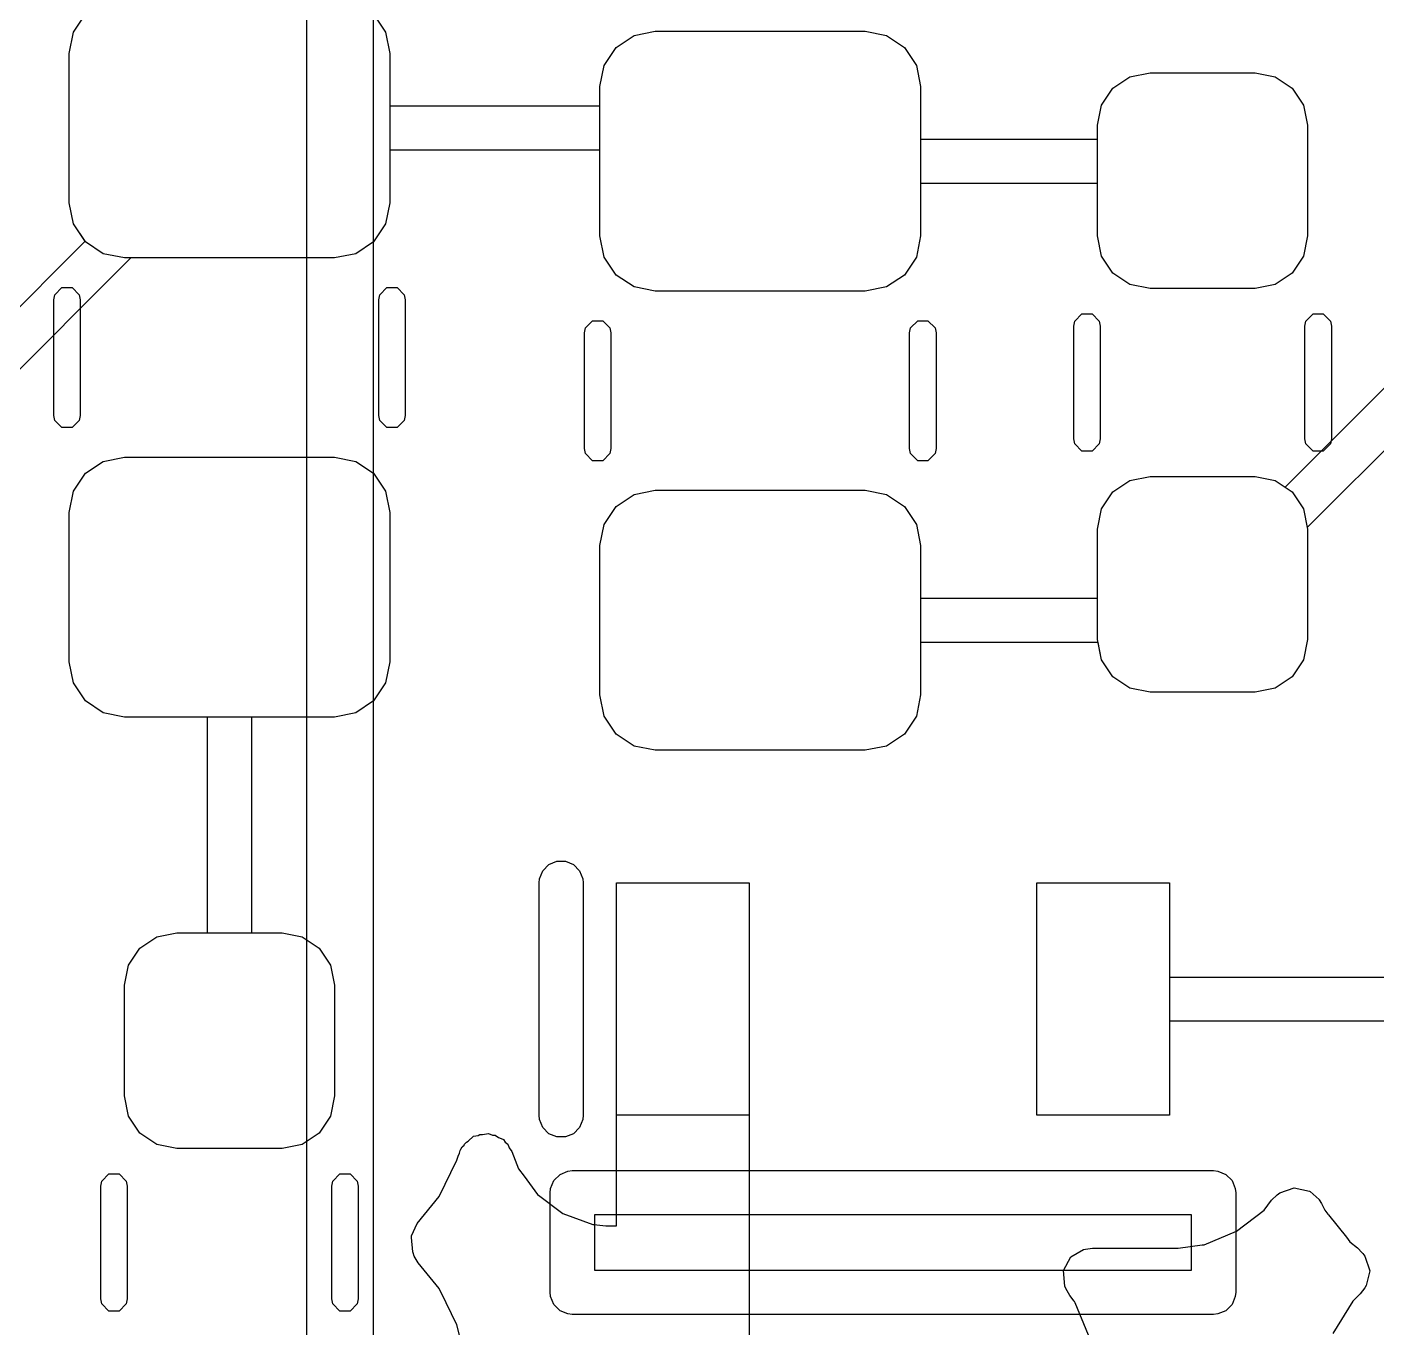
# Model space of a CAD drawing. Header units: inches. Extents: x 1.3 to 5.24, y -7.03 to -1.12.
# Drawn here: x 2.5427 to 2.783, y -5.3302 to -5.0987 of the extents above; entities that cross this region are included whole.
import ezdxf

# ---------------------------------------------------------------- set-up
doc = ezdxf.new("R2010")
doc.units = ezdxf.units.IN
doc.header["$MEASUREMENT"] = 0
for name, color, linetype, true_color in [('B.Cu', 153, 'CONTINUOUS', 0x4d7fc4), ('B.Mask', 4, 'CONTINUOUS', 0x02ffee), ('B.Paste', 132, 'CONTINUOUS', 0x00c2c2), ('B.Silkscreen', 31, 'CONTINUOUS', 0xe8b2a7), ('In1.Cu', 91, 'CONTINUOUS', 0x7fc87f)]:
    doc.layers.add(name, color=color, linetype=linetype, true_color=true_color)

msp = doc.modelspace()

# ---------------------------------------------------------------- linework, layer by layer
at = {"layer": 'B.Cu', "linetype": 'CONTINUOUS'}
for p, q in [((2.55095, -5.09958), (2.55308, -5.09639)), ((2.6044, -5.09639), (2.60653, -5.09958)), ((2.5502, -5.10335), (2.55095, -5.09958)), ((2.60653, -5.09958), (2.60728, -5.10335)), ((2.65076, -5.10016), (2.65453, -5.09941)), ((2.65453, -5.09941), (2.69193, -5.09941)), ((2.69193, -5.09941), (2.6957, -5.10016)), ((2.64757, -5.10229), (2.65076, -5.10016)), ((2.6957, -5.10016), (2.69889, -5.10229)), ((2.5502, -5.12992), (2.5502, -5.10335)), ((2.60728, -5.10335), (2.60728, -5.1127)), ((2.64543, -5.10549), (2.64757, -5.10229)), ((2.69889, -5.10229), (2.70102, -5.10549)), ((2.64469, -5.10925), (2.64543, -5.10549)), ((2.70102, -5.10549), (2.70177, -5.10925)), ((2.73904, -5.1075), (2.74262, -5.10679)), ((2.74262, -5.10679), (2.76132, -5.10679)), ((2.76132, -5.10679), (2.7649, -5.1075)), ((2.64469, -5.1127), (2.64469, -5.10925)), ((2.70177, -5.10925), (2.70177, -5.1186)), ((2.73601, -5.10953), (2.73904, -5.1075)), ((2.7649, -5.1075), (2.76793, -5.10953)), ((2.73398, -5.11256), (2.73601, -5.10953)), ((2.76793, -5.10953), (2.76996, -5.11256)), ((2.60728, -5.1127), (2.64469, -5.1127)), ((2.73327, -5.11614), (2.73398, -5.11256)), ((2.76996, -5.11256), (2.77067, -5.11614)), ((2.73327, -5.1186), (2.73327, -5.11614)), ((2.77067, -5.11614), (2.77067, -5.13583)), ((2.70177, -5.1186), (2.73327, -5.1186)), ((2.64469, -5.12057), (2.60728, -5.12057)), ((2.60728, -5.12057), (2.60728, -5.12992)), ((2.64469, -5.13583), (2.64469, -5.12057)), ((2.73327, -5.12648), (2.70177, -5.12648)), ((2.70177, -5.12648), (2.70177, -5.13583)), ((2.73327, -5.13583), (2.73327, -5.12648)), ((2.55095, -5.13369), (2.5502, -5.12992)), ((2.60728, -5.12992), (2.60653, -5.13369)), ((2.55302, -5.13679), (2.55095, -5.13369)), ((2.60653, -5.13369), (2.6044, -5.13688)), ((2.64543, -5.13959), (2.64469, -5.13583)), ((2.70177, -5.13583), (2.70102, -5.13959)), ((2.73398, -5.13941), (2.73327, -5.13583)), ((2.76666, -5.18053), (2.81201, -5.13518)), ((2.77067, -5.13583), (2.76996, -5.13941)), ((2.5141, -5.17571), (2.55302, -5.13679)), ((2.6044, -5.13688), (2.60121, -5.13901)), ((2.56118, -5.13976), (2.51848, -5.18246)), ((2.59744, -5.13976), (2.56118, -5.13976)), ((2.60121, -5.13901), (2.59744, -5.13976)), ((2.64757, -5.14279), (2.64543, -5.13959)), ((2.70102, -5.13959), (2.69889, -5.14279)), ((2.73601, -5.14244), (2.73398, -5.13941)), ((2.76996, -5.13941), (2.76793, -5.14244)), ((2.65076, -5.14492), (2.64757, -5.14279)), ((2.69889, -5.14279), (2.6957, -5.14492)), ((2.73904, -5.14447), (2.73601, -5.14244)), ((2.76793, -5.14244), (2.7649, -5.14447)), ((2.65453, -5.14567), (2.65076, -5.14492)), ((2.6957, -5.14492), (2.69193, -5.14567)), ((2.74262, -5.14518), (2.73904, -5.14447)), ((2.76132, -5.14518), (2.74262, -5.14518)), ((2.7649, -5.14447), (2.76132, -5.14518)), ((2.81461, -5.14371), (2.77061, -5.18771)), ((2.69193, -5.14567), (2.65453, -5.14567)), ((2.55308, -5.17808), (2.55627, -5.17595)), ((2.55627, -5.17595), (2.56004, -5.1752)), ((2.56004, -5.1752), (2.59744, -5.1752)), ((2.59744, -5.1752), (2.60121, -5.17595)), ((2.60121, -5.17595), (2.6044, -5.17808)), ((2.55095, -5.18127), (2.55308, -5.17808)), ((2.6044, -5.17808), (2.60653, -5.18127)), ((2.73904, -5.17935), (2.74262, -5.17864)), ((2.74262, -5.17864), (2.76132, -5.17864)), ((2.76132, -5.17864), (2.7649, -5.17935)), ((2.5502, -5.18504), (2.55095, -5.18127)), ((2.60653, -5.18127), (2.60728, -5.18504)), ((2.65076, -5.18185), (2.65453, -5.1811)), ((2.65453, -5.1811), (2.69193, -5.1811)), ((2.69193, -5.1811), (2.6957, -5.18185)), ((2.73398, -5.18441), (2.73601, -5.18138)), ((2.73601, -5.18138), (2.73904, -5.17935)), ((2.7649, -5.17935), (2.76666, -5.18053)), ((2.64757, -5.18399), (2.65076, -5.18185)), ((2.6957, -5.18185), (2.69889, -5.18399)), ((2.5502, -5.21161), (2.5502, -5.18504)), ((2.60728, -5.18504), (2.60728, -5.21161)), ((2.64543, -5.18718), (2.64757, -5.18399)), ((2.69889, -5.18399), (2.70102, -5.18718)), ((2.73327, -5.18799), (2.73398, -5.18441)), ((2.64469, -5.19094), (2.64543, -5.18718)), ((2.70102, -5.18718), (2.70177, -5.19094)), ((2.73327, -5.2003), (2.73327, -5.18799)), ((2.77061, -5.18771), (2.77067, -5.18799)), ((2.77067, -5.18799), (2.77067, -5.20768)), ((2.64469, -5.21752), (2.64469, -5.19094)), ((2.70177, -5.19094), (2.70177, -5.2003)), ((2.70177, -5.2003), (2.73327, -5.2003)), ((2.77067, -5.20768), (2.76996, -5.21126)), ((2.73337, -5.20817), (2.70177, -5.20817)), ((2.70177, -5.20817), (2.70177, -5.21752)), ((2.73398, -5.21126), (2.73337, -5.20817)), ((2.55095, -5.21538), (2.5502, -5.21161)), ((2.60728, -5.21161), (2.60653, -5.21538)), ((2.73601, -5.21429), (2.73398, -5.21126)), ((2.76996, -5.21126), (2.76793, -5.21429)), ((2.73904, -5.21632), (2.73601, -5.21429)), ((2.76793, -5.21429), (2.7649, -5.21632)), ((2.55308, -5.21857), (2.55095, -5.21538)), ((2.60653, -5.21538), (2.6044, -5.21857)), ((2.64543, -5.22129), (2.64469, -5.21752)), ((2.70177, -5.21752), (2.70102, -5.22129)), ((2.74262, -5.21703), (2.73904, -5.21632)), ((2.76132, -5.21703), (2.74262, -5.21703)), ((2.7649, -5.21632), (2.76132, -5.21703)), ((2.55627, -5.22071), (2.55308, -5.21857)), ((2.6044, -5.21857), (2.60121, -5.22071)), ((2.56004, -5.22146), (2.55627, -5.22071)), ((2.5748, -5.22146), (2.56004, -5.22146)), ((2.5748, -5.25984), (2.5748, -5.22146)), ((2.59744, -5.22146), (2.58268, -5.22146)), ((2.58268, -5.22146), (2.58268, -5.25984)), ((2.60121, -5.22071), (2.59744, -5.22146)), ((2.64757, -5.22448), (2.64543, -5.22129)), ((2.70102, -5.22129), (2.69889, -5.22448)), ((2.65076, -5.22661), (2.64757, -5.22448)), ((2.69889, -5.22448), (2.6957, -5.22661)), ((2.65453, -5.22736), (2.65076, -5.22661)), ((2.6957, -5.22661), (2.69193, -5.22736)), ((2.69193, -5.22736), (2.65453, -5.22736)), ((2.64764, -5.29232), (2.64764, -5.25098)), ((2.64764, -5.25098), (2.67126, -5.25098)), ((2.67126, -5.25098), (2.67126, -5.27165)), ((2.72244, -5.29232), (2.72244, -5.25098)), ((2.72244, -5.25098), (2.74606, -5.25098)), ((2.74606, -5.25098), (2.74606, -5.26772)), ((2.56278, -5.26258), (2.56581, -5.26055)), ((2.56581, -5.26055), (2.56939, -5.25984)), ((2.56939, -5.25984), (2.5748, -5.25984)), ((2.58268, -5.25984), (2.58809, -5.25984)), ((2.58809, -5.25984), (2.59167, -5.26055)), ((2.59167, -5.26055), (2.5947, -5.26258)), ((2.56075, -5.26561), (2.56278, -5.26258)), ((2.5947, -5.26258), (2.59673, -5.26561)), ((2.56004, -5.26919), (2.56075, -5.26561)), ((2.59673, -5.26561), (2.59744, -5.26919)), ((2.74606, -5.26772), (2.79327, -5.26772)), ((2.56004, -5.28888), (2.56004, -5.26919)), ((2.59744, -5.26919), (2.59744, -5.28888)), ((2.67126, -5.27165), (2.67126, -5.43793)), ((2.79232, -5.27559), (2.74606, -5.27559)), ((2.74606, -5.27559), (2.74606, -5.29232)), ((2.56075, -5.29246), (2.56004, -5.28888)), ((2.59744, -5.28888), (2.59673, -5.29246)), ((2.56278, -5.29549), (2.56075, -5.29246)), ((2.59673, -5.29246), (2.5947, -5.29549)), ((2.64764, -5.31201), (2.64764, -5.29232)), ((2.74606, -5.29232), (2.72244, -5.29232)), ((2.56581, -5.29752), (2.56278, -5.29549)), ((2.5947, -5.29549), (2.59167, -5.29752)), ((2.62125, -5.29692), (2.62217, -5.29606)), ((2.62217, -5.29606), (2.62299, -5.29591)), ((2.62299, -5.29591), (2.62328, -5.29574)), ((2.62328, -5.29574), (2.62378, -5.29576)), ((2.62378, -5.29576), (2.62487, -5.29555)), ((2.62487, -5.29555), (2.62555, -5.29583)), ((2.62555, -5.29583), (2.62603, -5.29585)), ((2.62603, -5.29585), (2.62661, -5.29626)), ((2.62661, -5.29626), (2.62742, -5.29659)), ((2.62742, -5.29659), (2.6275, -5.29665)), ((2.6275, -5.29665), (2.62784, -5.29713)), ((2.56939, -5.29823), (2.56581, -5.29752)), ((2.58809, -5.29823), (2.56939, -5.29823)), ((2.59167, -5.29752), (2.58809, -5.29823)), ((2.61942, -5.29962), (2.61971, -5.29908)), ((2.61971, -5.29908), (2.6198, -5.29858)), ((2.6198, -5.29858), (2.61994, -5.29833)), ((2.61994, -5.29833), (2.62017, -5.29795)), ((2.62017, -5.29795), (2.6205, -5.29763)), ((2.6205, -5.29763), (2.6206, -5.29745)), ((2.6206, -5.29745), (2.62091, -5.29712)), ((2.62091, -5.29712), (2.62125, -5.29692)), ((2.62784, -5.29713), (2.62828, -5.29743)), ((2.62828, -5.29743), (2.62855, -5.29811)), ((2.62855, -5.29811), (2.62903, -5.29877)), ((2.62903, -5.29877), (2.63018, -5.30185)), ((2.61605, -5.30675), (2.61924, -5.30032)), ((2.61924, -5.30032), (2.61942, -5.29962)), ((2.63018, -5.30185), (2.63018, -5.30185)), ((2.63018, -5.30185), (2.63118, -5.30318)), ((2.63118, -5.30318), (2.63358, -5.30639)), ((2.63358, -5.30639), (2.63358, -5.30639)), ((2.63358, -5.30639), (2.63401, -5.30671)), ((2.76427, -5.30743), (2.76527, -5.30646)), ((2.76527, -5.30646), (2.76571, -5.30613)), ((2.76571, -5.30613), (2.7683, -5.3052)), ((2.7683, -5.3052), (2.77098, -5.30582)), ((2.77098, -5.30582), (2.77098, -5.30582)), ((2.77098, -5.30582), (2.77111, -5.30589)), ((2.77111, -5.30589), (2.7727, -5.30733)), ((2.61217, -5.31158), (2.61605, -5.30675)), ((2.63401, -5.30671), (2.63811, -5.30978)), ((2.76292, -5.30918), (2.76427, -5.30743)), ((2.7727, -5.30733), (2.77273, -5.30736)), ((2.77273, -5.30736), (2.77312, -5.30802)), ((2.77312, -5.30802), (2.7736, -5.30899)), ((2.63811, -5.30978), (2.63811, -5.30978)), ((2.63811, -5.30978), (2.64341, -5.31176)), ((2.75799, -5.31297), (2.76292, -5.30918)), ((2.7736, -5.30899), (2.77371, -5.30921)), ((2.77371, -5.30921), (2.77428, -5.30992)), ((2.77428, -5.30992), (2.77438, -5.31005)), ((2.77438, -5.31005), (2.77758, -5.31402)), ((2.61117, -5.31377), (2.61217, -5.31158)), ((2.64341, -5.31176), (2.64341, -5.31176)), ((2.64341, -5.31176), (2.64361, -5.31178)), ((2.64361, -5.31178), (2.64575, -5.31201)), ((2.64575, -5.31201), (2.64575, -5.31201)), ((2.64575, -5.31201), (2.64575, -5.31201)), ((2.64575, -5.31201), (2.64764, -5.31201)), ((2.75223, -5.31536), (2.75799, -5.31297)), ((2.61112, -5.31407), (2.61113, -5.31399)), ((2.61139, -5.31659), (2.61112, -5.31407)), ((2.61113, -5.31399), (2.61117, -5.31377)), ((2.73078, -5.31622), (2.73115, -5.31612)), ((2.73115, -5.31612), (2.73239, -5.31596)), ((2.73239, -5.31596), (2.74761, -5.31596)), ((2.74761, -5.31596), (2.75192, -5.3154)), ((2.75192, -5.3154), (2.75196, -5.31539)), ((2.75196, -5.31539), (2.75223, -5.31536)), ((2.75223, -5.31536), (2.75223, -5.31536)), ((2.75223, -5.31536), (2.75223, -5.31536)), ((2.75223, -5.31536), (2.75223, -5.31536)), ((2.77758, -5.31402), (2.77821, -5.31481)), ((2.77821, -5.31481), (2.77821, -5.31481)), ((2.77821, -5.31481), (2.77821, -5.31481)), ((2.77821, -5.31481), (2.77821, -5.31481)), ((2.77821, -5.31481), (2.77957, -5.3159)), ((2.77957, -5.3159), (2.77957, -5.3159)), ((2.77957, -5.3159), (2.77957, -5.3159)), ((2.77957, -5.3159), (2.77957, -5.3159)), ((2.77957, -5.3159), (2.7804, -5.31679)), ((2.61141, -5.3168), (2.61139, -5.31659)), ((2.61164, -5.31737), (2.61141, -5.3168)), ((2.61235, -5.31857), (2.61164, -5.31737)), ((2.72723, -5.31996), (2.72852, -5.31753)), ((2.72852, -5.31753), (2.73078, -5.31622)), ((2.7804, -5.31679), (2.78052, -5.31692)), ((2.78052, -5.31692), (2.78085, -5.31739)), ((2.78085, -5.31739), (2.78172, -5.32)), ((2.61605, -5.32317), (2.61235, -5.31857)), ((2.72746, -5.32271), (2.72723, -5.31996)), ((2.78172, -5.32), (2.78109, -5.32259)), ((2.6173, -5.32568), (2.61605, -5.32317)), ((2.61605, -5.32317), (2.61605, -5.32317)), ((2.72763, -5.32316), (2.72746, -5.32271)), ((2.72831, -5.32437), (2.72763, -5.32316)), ((2.78084, -5.32303), (2.78005, -5.32407)), ((2.78109, -5.32259), (2.78084, -5.32303)), ((2.61924, -5.3296), (2.6173, -5.32568)), ((2.72912, -5.32542), (2.72831, -5.32437)), ((2.72916, -5.32546), (2.72912, -5.32542)), ((2.72917, -5.32548), (2.72916, -5.32546)), ((2.72931, -5.32568), (2.72917, -5.32548)), ((2.73169, -5.33143), (2.72931, -5.32568)), ((2.72931, -5.32568), (2.72931, -5.32568)), ((2.72931, -5.32568), (2.72931, -5.32568)), ((2.77874, -5.32537), (2.77518, -5.33115)), ((2.78005, -5.32407), (2.77874, -5.32537)), ((2.77874, -5.32537), (2.77874, -5.32537)), ((2.77874, -5.32537), (2.77874, -5.32537)), ((2.62097, -5.33656), (2.61924, -5.3296))]:
    msp.add_line(p, q, dxfattribs=at)
at = {"layer": 'B.Mask', "linetype": 'CONTINUOUS'}
for p, q in [((2.55095, -5.09958), (2.55308, -5.09639)), ((2.6044, -5.09639), (2.60653, -5.09958)), ((2.5502, -5.10335), (2.55095, -5.09958)), ((2.60653, -5.09958), (2.60728, -5.10335)), ((2.65076, -5.10016), (2.65453, -5.09941)), ((2.65453, -5.09941), (2.69193, -5.09941)), ((2.69193, -5.09941), (2.6957, -5.10016)), ((2.64757, -5.10229), (2.65076, -5.10016)), ((2.6957, -5.10016), (2.69889, -5.10229)), ((2.5502, -5.12992), (2.5502, -5.10335)), ((2.60728, -5.10335), (2.60728, -5.12992)), ((2.64543, -5.10549), (2.64757, -5.10229)), ((2.69889, -5.10229), (2.70102, -5.10549)), ((2.64469, -5.10925), (2.64543, -5.10549)), ((2.70102, -5.10549), (2.70177, -5.10925)), ((2.73904, -5.1075), (2.74262, -5.10679)), ((2.74262, -5.10679), (2.76132, -5.10679)), ((2.76132, -5.10679), (2.7649, -5.1075)), ((2.64469, -5.13583), (2.64469, -5.10925)), ((2.70177, -5.10925), (2.70177, -5.13583)), ((2.73601, -5.10953), (2.73904, -5.1075)), ((2.7649, -5.1075), (2.76793, -5.10953)), ((2.73398, -5.11256), (2.73601, -5.10953)), ((2.76793, -5.10953), (2.76996, -5.11256)), ((2.73327, -5.11614), (2.73398, -5.11256)), ((2.76996, -5.11256), (2.77067, -5.11614)), ((2.73327, -5.13583), (2.73327, -5.11614)), ((2.77067, -5.11614), (2.77067, -5.13583)), ((2.55095, -5.13369), (2.5502, -5.12992)), ((2.60728, -5.12992), (2.60653, -5.13369)), ((2.55308, -5.13688), (2.55095, -5.13369)), ((2.60653, -5.13369), (2.6044, -5.13688)), ((2.64543, -5.13959), (2.64469, -5.13583)), ((2.70177, -5.13583), (2.70102, -5.13959)), ((2.73398, -5.13941), (2.73327, -5.13583)), ((2.77067, -5.13583), (2.76996, -5.13941)), ((2.55627, -5.13901), (2.55308, -5.13688)), ((2.6044, -5.13688), (2.60121, -5.13901)), ((2.56004, -5.13976), (2.55627, -5.13901)), ((2.59744, -5.13976), (2.56004, -5.13976)), ((2.60121, -5.13901), (2.59744, -5.13976)), ((2.64757, -5.14279), (2.64543, -5.13959)), ((2.70102, -5.13959), (2.69889, -5.14279)), ((2.73601, -5.14244), (2.73398, -5.13941)), ((2.76996, -5.13941), (2.76793, -5.14244)), ((2.65076, -5.14492), (2.64757, -5.14279)), ((2.69889, -5.14279), (2.6957, -5.14492)), ((2.73904, -5.14447), (2.73601, -5.14244)), ((2.76793, -5.14244), (2.7649, -5.14447)), ((2.65453, -5.14567), (2.65076, -5.14492)), ((2.6957, -5.14492), (2.69193, -5.14567)), ((2.74262, -5.14518), (2.73904, -5.14447)), ((2.76132, -5.14518), (2.74262, -5.14518)), ((2.7649, -5.14447), (2.76132, -5.14518)), ((2.69193, -5.14567), (2.65453, -5.14567)), ((2.55308, -5.17808), (2.55627, -5.17595)), ((2.55627, -5.17595), (2.56004, -5.1752)), ((2.56004, -5.1752), (2.59744, -5.1752)), ((2.59744, -5.1752), (2.60121, -5.17595)), ((2.60121, -5.17595), (2.6044, -5.17808)), ((2.55095, -5.18127), (2.55308, -5.17808)), ((2.6044, -5.17808), (2.60653, -5.18127)), ((2.73904, -5.17935), (2.74262, -5.17864)), ((2.74262, -5.17864), (2.76132, -5.17864)), ((2.76132, -5.17864), (2.7649, -5.17935)), ((2.5502, -5.18504), (2.55095, -5.18127)), ((2.60653, -5.18127), (2.60728, -5.18504)), ((2.65076, -5.18185), (2.65453, -5.1811)), ((2.65453, -5.1811), (2.69193, -5.1811)), ((2.69193, -5.1811), (2.6957, -5.18185)), ((2.73398, -5.18441), (2.73601, -5.18138)), ((2.73601, -5.18138), (2.73904, -5.17935)), ((2.7649, -5.17935), (2.76793, -5.18138)), ((2.76793, -5.18138), (2.76996, -5.18441)), ((2.64757, -5.18399), (2.65076, -5.18185)), ((2.6957, -5.18185), (2.69889, -5.18399)), ((2.5502, -5.21161), (2.5502, -5.18504)), ((2.60728, -5.18504), (2.60728, -5.21161)), ((2.64543, -5.18718), (2.64757, -5.18399)), ((2.69889, -5.18399), (2.70102, -5.18718)), ((2.73327, -5.18799), (2.73398, -5.18441)), ((2.76996, -5.18441), (2.77067, -5.18799)), ((2.64469, -5.19094), (2.64543, -5.18718)), ((2.70102, -5.18718), (2.70177, -5.19094)), ((2.73327, -5.20768), (2.73327, -5.18799)), ((2.77067, -5.18799), (2.77067, -5.20768)), ((2.64469, -5.21752), (2.64469, -5.19094)), ((2.70177, -5.19094), (2.70177, -5.21752)), ((2.73398, -5.21126), (2.73327, -5.20768)), ((2.77067, -5.20768), (2.76996, -5.21126)), ((2.55095, -5.21538), (2.5502, -5.21161)), ((2.60728, -5.21161), (2.60653, -5.21538)), ((2.73601, -5.21429), (2.73398, -5.21126)), ((2.76996, -5.21126), (2.76793, -5.21429)), ((2.73904, -5.21632), (2.73601, -5.21429)), ((2.76793, -5.21429), (2.7649, -5.21632)), ((2.55308, -5.21857), (2.55095, -5.21538)), ((2.60653, -5.21538), (2.6044, -5.21857)), ((2.64543, -5.22129), (2.64469, -5.21752)), ((2.70177, -5.21752), (2.70102, -5.22129)), ((2.74262, -5.21703), (2.73904, -5.21632)), ((2.76132, -5.21703), (2.74262, -5.21703)), ((2.7649, -5.21632), (2.76132, -5.21703)), ((2.55627, -5.22071), (2.55308, -5.21857)), ((2.6044, -5.21857), (2.60121, -5.22071)), ((2.56004, -5.22146), (2.55627, -5.22071)), ((2.59744, -5.22146), (2.56004, -5.22146)), ((2.60121, -5.22071), (2.59744, -5.22146)), ((2.64757, -5.22448), (2.64543, -5.22129)), ((2.70102, -5.22129), (2.69889, -5.22448)), ((2.65076, -5.22661), (2.64757, -5.22448)), ((2.69889, -5.22448), (2.6957, -5.22661)), ((2.65453, -5.22736), (2.65076, -5.22661)), ((2.6957, -5.22661), (2.69193, -5.22736)), ((2.69193, -5.22736), (2.65453, -5.22736)), ((2.64764, -5.29232), (2.64764, -5.25098)), ((2.64764, -5.25098), (2.67126, -5.25098)), ((2.67126, -5.25098), (2.67126, -5.29232)), ((2.72244, -5.29232), (2.72244, -5.25098)), ((2.72244, -5.25098), (2.74606, -5.25098)), ((2.74606, -5.25098), (2.74606, -5.29232)), ((2.56278, -5.26258), (2.56581, -5.26055)), ((2.56581, -5.26055), (2.56939, -5.25984)), ((2.56939, -5.25984), (2.58809, -5.25984)), ((2.58809, -5.25984), (2.59167, -5.26055)), ((2.59167, -5.26055), (2.5947, -5.26258)), ((2.56075, -5.26561), (2.56278, -5.26258)), ((2.5947, -5.26258), (2.59673, -5.26561)), ((2.56004, -5.26919), (2.56075, -5.26561)), ((2.59673, -5.26561), (2.59744, -5.26919)), ((2.56004, -5.28888), (2.56004, -5.26919)), ((2.59744, -5.26919), (2.59744, -5.28888)), ((2.56075, -5.29246), (2.56004, -5.28888)), ((2.59744, -5.28888), (2.59673, -5.29246)), ((2.56278, -5.29549), (2.56075, -5.29246)), ((2.59673, -5.29246), (2.5947, -5.29549)), ((2.67126, -5.29232), (2.64764, -5.29232)), ((2.74606, -5.29232), (2.72244, -5.29232)), ((2.56581, -5.29752), (2.56278, -5.29549)), ((2.5947, -5.29549), (2.59167, -5.29752)), ((2.56939, -5.29823), (2.56581, -5.29752)), ((2.58809, -5.29823), (2.56939, -5.29823)), ((2.59167, -5.29752), (2.58809, -5.29823))]:
    msp.add_line(p, q, dxfattribs=at)
at = {"layer": 'B.Paste', "linetype": 'CONTINUOUS'}
for p, q in [((2.55095, -5.09958), (2.55308, -5.09639)), ((2.6044, -5.09639), (2.60653, -5.09958)), ((2.5502, -5.10335), (2.55095, -5.09958)), ((2.60653, -5.09958), (2.60728, -5.10335)), ((2.65076, -5.10016), (2.65453, -5.09941)), ((2.65453, -5.09941), (2.69193, -5.09941)), ((2.69193, -5.09941), (2.6957, -5.10016)), ((2.64757, -5.10229), (2.65076, -5.10016)), ((2.6957, -5.10016), (2.69889, -5.10229)), ((2.5502, -5.12992), (2.5502, -5.10335)), ((2.60728, -5.10335), (2.60728, -5.12992)), ((2.64543, -5.10549), (2.64757, -5.10229)), ((2.69889, -5.10229), (2.70102, -5.10549)), ((2.64469, -5.10925), (2.64543, -5.10549)), ((2.70102, -5.10549), (2.70177, -5.10925)), ((2.73904, -5.1075), (2.74262, -5.10679)), ((2.74262, -5.10679), (2.76132, -5.10679)), ((2.76132, -5.10679), (2.7649, -5.1075)), ((2.64469, -5.13583), (2.64469, -5.10925)), ((2.70177, -5.10925), (2.70177, -5.13583)), ((2.73601, -5.10953), (2.73904, -5.1075)), ((2.7649, -5.1075), (2.76793, -5.10953)), ((2.73398, -5.11256), (2.73601, -5.10953)), ((2.76793, -5.10953), (2.76996, -5.11256)), ((2.73327, -5.11614), (2.73398, -5.11256)), ((2.76996, -5.11256), (2.77067, -5.11614)), ((2.73327, -5.13583), (2.73327, -5.11614)), ((2.77067, -5.11614), (2.77067, -5.13583)), ((2.55095, -5.13369), (2.5502, -5.12992)), ((2.60728, -5.12992), (2.60653, -5.13369)), ((2.55308, -5.13688), (2.55095, -5.13369)), ((2.60653, -5.13369), (2.6044, -5.13688)), ((2.64543, -5.13959), (2.64469, -5.13583)), ((2.70177, -5.13583), (2.70102, -5.13959)), ((2.73398, -5.13941), (2.73327, -5.13583)), ((2.77067, -5.13583), (2.76996, -5.13941)), ((2.55627, -5.13901), (2.55308, -5.13688)), ((2.6044, -5.13688), (2.60121, -5.13901)), ((2.56004, -5.13976), (2.55627, -5.13901)), ((2.59744, -5.13976), (2.56004, -5.13976)), ((2.60121, -5.13901), (2.59744, -5.13976)), ((2.64757, -5.14279), (2.64543, -5.13959)), ((2.70102, -5.13959), (2.69889, -5.14279)), ((2.73601, -5.14244), (2.73398, -5.13941)), ((2.76996, -5.13941), (2.76793, -5.14244)), ((2.65076, -5.14492), (2.64757, -5.14279)), ((2.69889, -5.14279), (2.6957, -5.14492)), ((2.73904, -5.14447), (2.73601, -5.14244)), ((2.76793, -5.14244), (2.7649, -5.14447)), ((2.65453, -5.14567), (2.65076, -5.14492)), ((2.6957, -5.14492), (2.69193, -5.14567)), ((2.74262, -5.14518), (2.73904, -5.14447)), ((2.76132, -5.14518), (2.74262, -5.14518)), ((2.7649, -5.14447), (2.76132, -5.14518)), ((2.69193, -5.14567), (2.65453, -5.14567)), ((2.55308, -5.17808), (2.55627, -5.17595)), ((2.55627, -5.17595), (2.56004, -5.1752)), ((2.56004, -5.1752), (2.59744, -5.1752)), ((2.59744, -5.1752), (2.60121, -5.17595)), ((2.60121, -5.17595), (2.6044, -5.17808)), ((2.55095, -5.18127), (2.55308, -5.17808)), ((2.6044, -5.17808), (2.60653, -5.18127)), ((2.73904, -5.17935), (2.74262, -5.17864)), ((2.74262, -5.17864), (2.76132, -5.17864)), ((2.76132, -5.17864), (2.7649, -5.17935)), ((2.5502, -5.18504), (2.55095, -5.18127)), ((2.60653, -5.18127), (2.60728, -5.18504)), ((2.65076, -5.18185), (2.65453, -5.1811)), ((2.65453, -5.1811), (2.69193, -5.1811)), ((2.69193, -5.1811), (2.6957, -5.18185)), ((2.73398, -5.18441), (2.73601, -5.18138)), ((2.73601, -5.18138), (2.73904, -5.17935)), ((2.7649, -5.17935), (2.76793, -5.18138)), ((2.76793, -5.18138), (2.76996, -5.18441)), ((2.64757, -5.18399), (2.65076, -5.18185)), ((2.6957, -5.18185), (2.69889, -5.18399)), ((2.5502, -5.21161), (2.5502, -5.18504)), ((2.60728, -5.18504), (2.60728, -5.21161)), ((2.64543, -5.18718), (2.64757, -5.18399)), ((2.69889, -5.18399), (2.70102, -5.18718)), ((2.73327, -5.18799), (2.73398, -5.18441)), ((2.76996, -5.18441), (2.77067, -5.18799)), ((2.64469, -5.19094), (2.64543, -5.18718)), ((2.70102, -5.18718), (2.70177, -5.19094)), ((2.73327, -5.20768), (2.73327, -5.18799)), ((2.77067, -5.18799), (2.77067, -5.20768)), ((2.64469, -5.21752), (2.64469, -5.19094)), ((2.70177, -5.19094), (2.70177, -5.21752)), ((2.73398, -5.21126), (2.73327, -5.20768)), ((2.77067, -5.20768), (2.76996, -5.21126)), ((2.55095, -5.21538), (2.5502, -5.21161)), ((2.60728, -5.21161), (2.60653, -5.21538)), ((2.73601, -5.21429), (2.73398, -5.21126)), ((2.76996, -5.21126), (2.76793, -5.21429)), ((2.73904, -5.21632), (2.73601, -5.21429)), ((2.76793, -5.21429), (2.7649, -5.21632)), ((2.55308, -5.21857), (2.55095, -5.21538)), ((2.60653, -5.21538), (2.6044, -5.21857)), ((2.64543, -5.22129), (2.64469, -5.21752)), ((2.70177, -5.21752), (2.70102, -5.22129)), ((2.74262, -5.21703), (2.73904, -5.21632)), ((2.76132, -5.21703), (2.74262, -5.21703)), ((2.7649, -5.21632), (2.76132, -5.21703)), ((2.55627, -5.22071), (2.55308, -5.21857)), ((2.6044, -5.21857), (2.60121, -5.22071)), ((2.56004, -5.22146), (2.55627, -5.22071)), ((2.59744, -5.22146), (2.56004, -5.22146)), ((2.60121, -5.22071), (2.59744, -5.22146)), ((2.64757, -5.22448), (2.64543, -5.22129)), ((2.70102, -5.22129), (2.69889, -5.22448)), ((2.65076, -5.22661), (2.64757, -5.22448)), ((2.69889, -5.22448), (2.6957, -5.22661)), ((2.65453, -5.22736), (2.65076, -5.22661)), ((2.6957, -5.22661), (2.69193, -5.22736)), ((2.69193, -5.22736), (2.65453, -5.22736)), ((2.64764, -5.29232), (2.64764, -5.25098)), ((2.64764, -5.25098), (2.67126, -5.25098)), ((2.67126, -5.25098), (2.67126, -5.29232)), ((2.72244, -5.29232), (2.72244, -5.25098)), ((2.72244, -5.25098), (2.74606, -5.25098)), ((2.74606, -5.25098), (2.74606, -5.29232)), ((2.56278, -5.26258), (2.56581, -5.26055)), ((2.56581, -5.26055), (2.56939, -5.25984)), ((2.56939, -5.25984), (2.58809, -5.25984)), ((2.58809, -5.25984), (2.59167, -5.26055)), ((2.59167, -5.26055), (2.5947, -5.26258)), ((2.56075, -5.26561), (2.56278, -5.26258)), ((2.5947, -5.26258), (2.59673, -5.26561)), ((2.56004, -5.26919), (2.56075, -5.26561)), ((2.59673, -5.26561), (2.59744, -5.26919)), ((2.56004, -5.28888), (2.56004, -5.26919)), ((2.59744, -5.26919), (2.59744, -5.28888)), ((2.56075, -5.29246), (2.56004, -5.28888)), ((2.59744, -5.28888), (2.59673, -5.29246)), ((2.56278, -5.29549), (2.56075, -5.29246)), ((2.59673, -5.29246), (2.5947, -5.29549)), ((2.67126, -5.29232), (2.64764, -5.29232)), ((2.74606, -5.29232), (2.72244, -5.29232)), ((2.56581, -5.29752), (2.56278, -5.29549)), ((2.5947, -5.29549), (2.59167, -5.29752)), ((2.56939, -5.29823), (2.56581, -5.29752)), ((2.58809, -5.29823), (2.56939, -5.29823)), ((2.59167, -5.29752), (2.58809, -5.29823))]:
    msp.add_line(p, q, dxfattribs=at)
at = {"layer": 'B.Silkscreen', "linetype": 'CONTINUOUS'}
for p, q in [((2.54762, -5.14629), (2.5489, -5.14501)), ((2.5489, -5.14501), (2.55071, -5.14501)), ((2.55071, -5.14501), (2.55199, -5.14629)), ((2.60549, -5.14629), (2.60677, -5.14501)), ((2.60677, -5.14501), (2.60858, -5.14501)), ((2.60858, -5.14501), (2.60986, -5.14629)), ((2.54744, -5.14719), (2.54762, -5.14629)), ((2.54744, -5.16777), (2.54744, -5.14719)), ((2.55199, -5.14629), (2.55217, -5.14719)), ((2.55217, -5.14719), (2.55217, -5.16777)), ((2.60531, -5.14719), (2.60549, -5.14629)), ((2.60531, -5.16777), (2.60531, -5.14719)), ((2.60986, -5.14629), (2.61004, -5.14719)), ((2.61004, -5.14719), (2.61004, -5.16777)), ((2.72922, -5.15098), (2.73049, -5.1497)), ((2.73049, -5.1497), (2.7323, -5.1497)), ((2.7323, -5.1497), (2.73358, -5.15098)), ((2.77036, -5.15098), (2.77164, -5.1497)), ((2.77164, -5.1497), (2.77344, -5.1497)), ((2.77344, -5.1497), (2.77472, -5.15098)), ((2.64193, -5.1531), (2.64211, -5.1522)), ((2.64211, -5.1522), (2.64339, -5.15092)), ((2.64339, -5.15092), (2.6452, -5.15092)), ((2.6452, -5.15092), (2.64647, -5.1522)), ((2.64647, -5.1522), (2.64665, -5.1531)), ((2.6998, -5.1531), (2.69998, -5.1522)), ((2.69998, -5.1522), (2.70126, -5.15092)), ((2.70126, -5.15092), (2.70307, -5.15092)), ((2.70307, -5.15092), (2.70435, -5.1522)), ((2.70435, -5.1522), (2.70453, -5.1531)), ((2.72904, -5.15188), (2.72922, -5.15098)), ((2.72904, -5.17194), (2.72904, -5.15188)), ((2.73358, -5.15098), (2.73376, -5.15188)), ((2.73376, -5.15188), (2.73376, -5.17194)), ((2.77018, -5.15188), (2.77036, -5.15098)), ((2.77018, -5.17194), (2.77018, -5.15188)), ((2.77472, -5.15098), (2.7749, -5.15188)), ((2.7749, -5.15188), (2.7749, -5.17194)), ((2.64193, -5.17367), (2.64193, -5.1531)), ((2.64665, -5.1531), (2.64665, -5.17367)), ((2.6998, -5.17367), (2.6998, -5.1531)), ((2.70453, -5.1531), (2.70453, -5.17367)), ((2.54762, -5.16867), (2.54744, -5.16777)), ((2.5489, -5.16995), (2.54762, -5.16867)), ((2.55199, -5.16867), (2.55071, -5.16995)), ((2.55217, -5.16777), (2.55199, -5.16867)), ((2.60549, -5.16867), (2.60531, -5.16777)), ((2.60677, -5.16995), (2.60549, -5.16867)), ((2.60986, -5.16867), (2.60858, -5.16995)), ((2.61004, -5.16777), (2.60986, -5.16867)), ((2.55071, -5.16995), (2.5489, -5.16995)), ((2.60858, -5.16995), (2.60677, -5.16995)), ((2.64211, -5.17458), (2.64193, -5.17367)), ((2.64665, -5.17367), (2.64647, -5.17458)), ((2.69998, -5.17458), (2.6998, -5.17367)), ((2.70453, -5.17367), (2.70435, -5.17458)), ((2.72922, -5.17284), (2.72904, -5.17194)), ((2.73049, -5.17412), (2.72922, -5.17284)), ((2.7323, -5.17412), (2.73049, -5.17412)), ((2.73358, -5.17284), (2.7323, -5.17412)), ((2.73376, -5.17194), (2.73358, -5.17284)), ((2.77036, -5.17284), (2.77018, -5.17194)), ((2.77164, -5.17412), (2.77036, -5.17284)), ((2.77344, -5.17412), (2.77164, -5.17412)), ((2.77472, -5.17284), (2.77344, -5.17412)), ((2.7749, -5.17194), (2.77472, -5.17284)), ((2.64339, -5.17585), (2.64211, -5.17458)), ((2.6452, -5.17585), (2.64339, -5.17585)), ((2.64647, -5.17458), (2.6452, -5.17585)), ((2.70126, -5.17585), (2.69998, -5.17458)), ((2.70307, -5.17585), (2.70126, -5.17585)), ((2.70435, -5.17458), (2.70307, -5.17585)), ((2.63393, -5.25022), (2.63452, -5.2488)), ((2.63452, -5.2488), (2.63561, -5.24771)), ((2.63561, -5.24771), (2.63703, -5.24712)), ((2.63703, -5.24712), (2.63856, -5.24712)), ((2.63856, -5.24712), (2.63998, -5.24771)), ((2.63998, -5.24771), (2.64107, -5.2488)), ((2.64107, -5.2488), (2.64166, -5.25022)), ((2.63386, -5.25098), (2.63393, -5.25022)), ((2.63386, -5.29232), (2.63386, -5.25098)), ((2.64166, -5.25022), (2.64173, -5.25098)), ((2.64173, -5.25098), (2.64173, -5.29232)), ((2.63393, -5.29309), (2.63386, -5.29232)), ((2.63452, -5.29451), (2.63393, -5.29309)), ((2.64166, -5.29309), (2.64107, -5.29451)), ((2.64173, -5.29232), (2.64166, -5.29309)), ((2.63561, -5.2956), (2.63452, -5.29451)), ((2.63703, -5.29618), (2.63561, -5.2956)), ((2.63856, -5.29618), (2.63703, -5.29618)), ((2.63998, -5.2956), (2.63856, -5.29618)), ((2.64107, -5.29451), (2.63998, -5.2956)), ((2.55581, -5.30493), (2.55599, -5.30403)), ((2.55599, -5.30403), (2.55727, -5.30275)), ((2.55727, -5.30275), (2.55907, -5.30275)), ((2.55907, -5.30275), (2.56035, -5.30403)), ((2.56035, -5.30403), (2.56053, -5.30493)), ((2.59695, -5.30493), (2.59713, -5.30403)), ((2.59713, -5.30403), (2.59841, -5.30275)), ((2.59841, -5.30275), (2.60021, -5.30275)), ((2.60021, -5.30275), (2.60149, -5.30403)), ((2.60149, -5.30403), (2.60167, -5.30493)), ((2.6359, -5.30533), (2.63649, -5.30392)), ((2.63649, -5.30392), (2.63758, -5.30283)), ((2.63758, -5.30283), (2.639, -5.30224)), ((2.639, -5.30224), (2.63976, -5.30217)), ((2.63976, -5.30217), (2.75394, -5.30217)), ((2.75394, -5.30217), (2.75471, -5.30224)), ((2.75471, -5.30224), (2.75612, -5.30283)), ((2.75612, -5.30283), (2.75721, -5.30392)), ((2.75721, -5.30392), (2.7578, -5.30533)), ((2.55581, -5.32499), (2.55581, -5.30493)), ((2.56053, -5.30493), (2.56053, -5.32499)), ((2.59695, -5.32499), (2.59695, -5.30493)), ((2.60167, -5.30493), (2.60167, -5.32499)), ((2.63583, -5.3061), (2.6359, -5.30533)), ((2.63583, -5.32382), (2.63583, -5.3061)), ((2.7578, -5.30533), (2.75787, -5.3061)), ((2.75787, -5.3061), (2.75787, -5.32382)), ((2.6437, -5.31004), (2.6437, -5.31988)), ((2.75, -5.31004), (2.6437, -5.31004)), ((2.75, -5.31988), (2.75, -5.31004)), ((2.6437, -5.31988), (2.75, -5.31988)), ((2.55599, -5.32589), (2.55581, -5.32499)), ((2.56053, -5.32499), (2.56035, -5.32589)), ((2.59713, -5.32589), (2.59695, -5.32499)), ((2.60167, -5.32499), (2.60149, -5.32589)), ((2.6359, -5.32459), (2.63583, -5.32382)), ((2.63649, -5.32601), (2.6359, -5.32459)), ((2.7578, -5.32459), (2.75721, -5.32601)), ((2.75787, -5.32382), (2.7578, -5.32459)), ((2.55727, -5.32717), (2.55599, -5.32589)), ((2.55907, -5.32717), (2.55727, -5.32717)), ((2.56035, -5.32589), (2.55907, -5.32717)), ((2.59841, -5.32717), (2.59713, -5.32589)), ((2.60021, -5.32717), (2.59841, -5.32717)), ((2.60149, -5.32589), (2.60021, -5.32717)), ((2.63758, -5.32709), (2.63649, -5.32601)), ((2.639, -5.32768), (2.63758, -5.32709)), ((2.63976, -5.32776), (2.639, -5.32768)), ((2.75394, -5.32776), (2.63976, -5.32776)), ((2.75471, -5.32768), (2.75394, -5.32776)), ((2.75612, -5.32709), (2.75471, -5.32768)), ((2.75721, -5.32601), (2.75612, -5.32709))]:
    msp.add_line(p, q, dxfattribs=at)
at = {"layer": 'In1.Cu', "linetype": 'CONTINUOUS'}
for p, q in [((2.59252, -5.48968), (2.59252, -4.71484)), ((2.60433, -4.71484), (2.60433, -5.49213))]:
    msp.add_line(p, q, dxfattribs=at)

doc.saveas('drawing.dxf')
